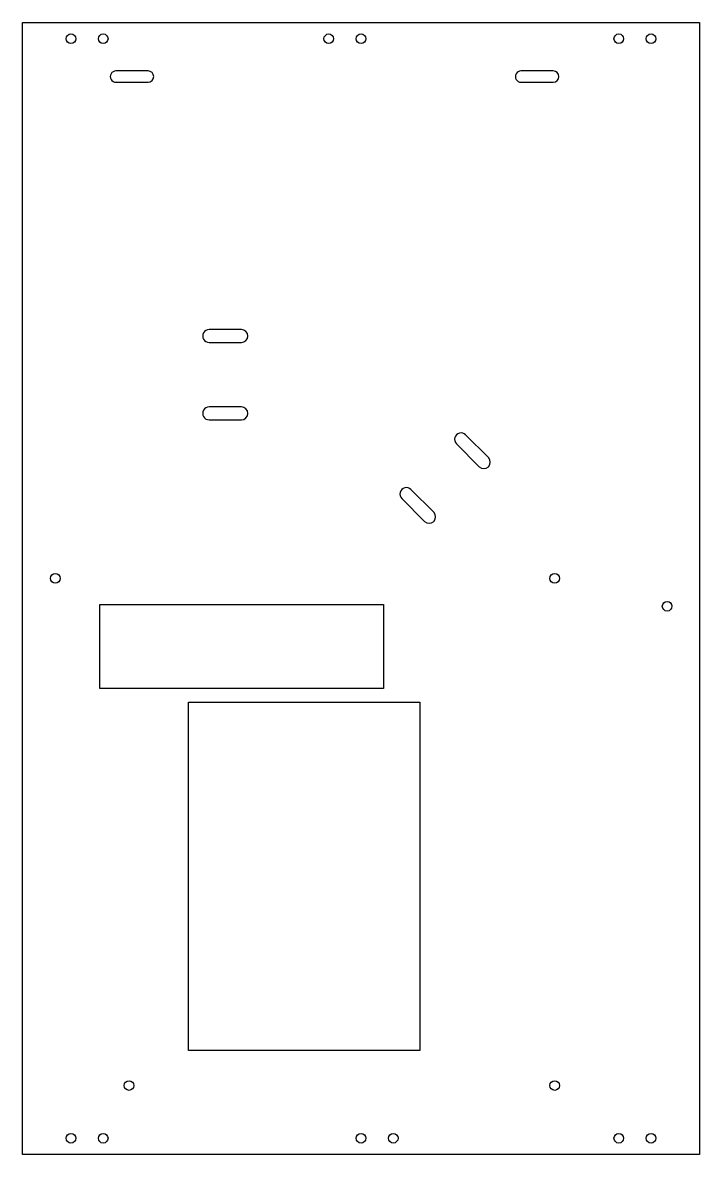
# Model space of a CAD drawing. Header units: millimetres. Extents: x -85 to 125, y -185 to 166.
import ezdxf

# ---------------------------------------------------------------- set-up
doc = ezdxf.new("R2010")
doc.units = ezdxf.units.MM
doc.header["$MEASUREMENT"] = 0
doc.layers.add('layer 1', color=3, linetype='Continuous', lineweight=25)
doc.layers.add('Shape2DView011', color=7, linetype='Continuous')

msp = doc.modelspace()

# ---------------------------------------------------------------- linework, layer by layer
at = {"layer": 'layer 1'}
for centre in [(-70, 161), (-60, 161), (10, 161), (20, 161), (100, 161), (110, 161), (-74.84, -6.35), (80.101, -6.35), (115, -15), (-51.98, -163.65), (80.101, -163.65), (-70, -180), (-60, -180), (20, -180), (30, -180), (100, -180), (110, -180)]:
    msp.add_circle(centre, 1.5, dxfattribs=at)
at = {"layer": 'Shape2DView011'}
for p, q in [((-85, 166), (125, 166)), ((-85, -185), (-85, 166)), ((125, 166), (125, -185)), ((-46.0526, 151), (-56.0526, 151)), ((79.6474, 151), (69.6474, 151)), ((-56.0526, 147.5), (-46.0526, 147.5)), ((69.6474, 147.5), (79.6474, 147.5)), ((-17.1082, 70.8), (-27.1082, 70.8)), ((-27.1082, 66.8), (-17.1082, 66.8)), ((-17.1082, 46.8), (-27.1082, 46.8)), ((-27.1082, 42.8), (-17.1082, 42.8)), ((49.6447, 35.3553), (56.7157, 28.2843)), ((59.5442, 31.1127), (52.4731, 38.1838)), ((42.5736, 14.1421), (35.5025, 21.2132)), ((32.6741, 18.3848), (39.7452, 11.3137)), ((-61, -14.5), (27, -14.5)), ((-61, -40.5), (-61, -14.5)), ((27, -14.5), (27, -40.5)), ((27, -40.5), (-61, -40.5)), ((-33.5, -44.8), (38.3, -44.8)), ((-33.5, -152.8), (-33.5, -44.8)), ((38.3, -44.8), (38.3, -152.8)), ((38.3, -152.8), (-33.5, -152.8)), ((125, -185), (-85, -185))]:
    msp.add_line(p, q, dxfattribs=at)
for centre, major_axis, start_param, end_param in [((-56.0526, 149.25), (0, 1.75), 6.28318061, 9.42478061), ((-46.0526, 149.25), (0, 1.75), 3.14159531, 6.28318531), ((69.6474, 149.25), (0, 1.75), 6.28318061, 9.42478061), ((79.6474, 149.25), (0, 1.75), 3.14159531, 6.28318531), ((-27.1082, 68.8), (0, 2), 6.28318061, 9.42478061), ((-17.1082, 68.8), (0, 2), 3.14159531, 6.28318531), ((-27.1082, 44.8), (0, 2), 6.28318061, 9.42478061), ((-17.1082, 44.8), (0, 2), 3.14159531, 6.28318531), ((51.0589, 36.7696), (0, 2), 5.49778731, 8.63938061), ((58.1299, 29.6985), (0, 2), 2.35619531, 5.49778731), ((34.0883, 19.799), (0, 2), 5.49778731, 8.63938061), ((41.1594, 12.7279), (0, 2), 2.35619531, 5.49778731)]:
    msp.add_ellipse(centre, major_axis=major_axis, ratio=1, start_param=start_param, end_param=end_param, dxfattribs=at)

doc.saveas('drawing.dxf')
